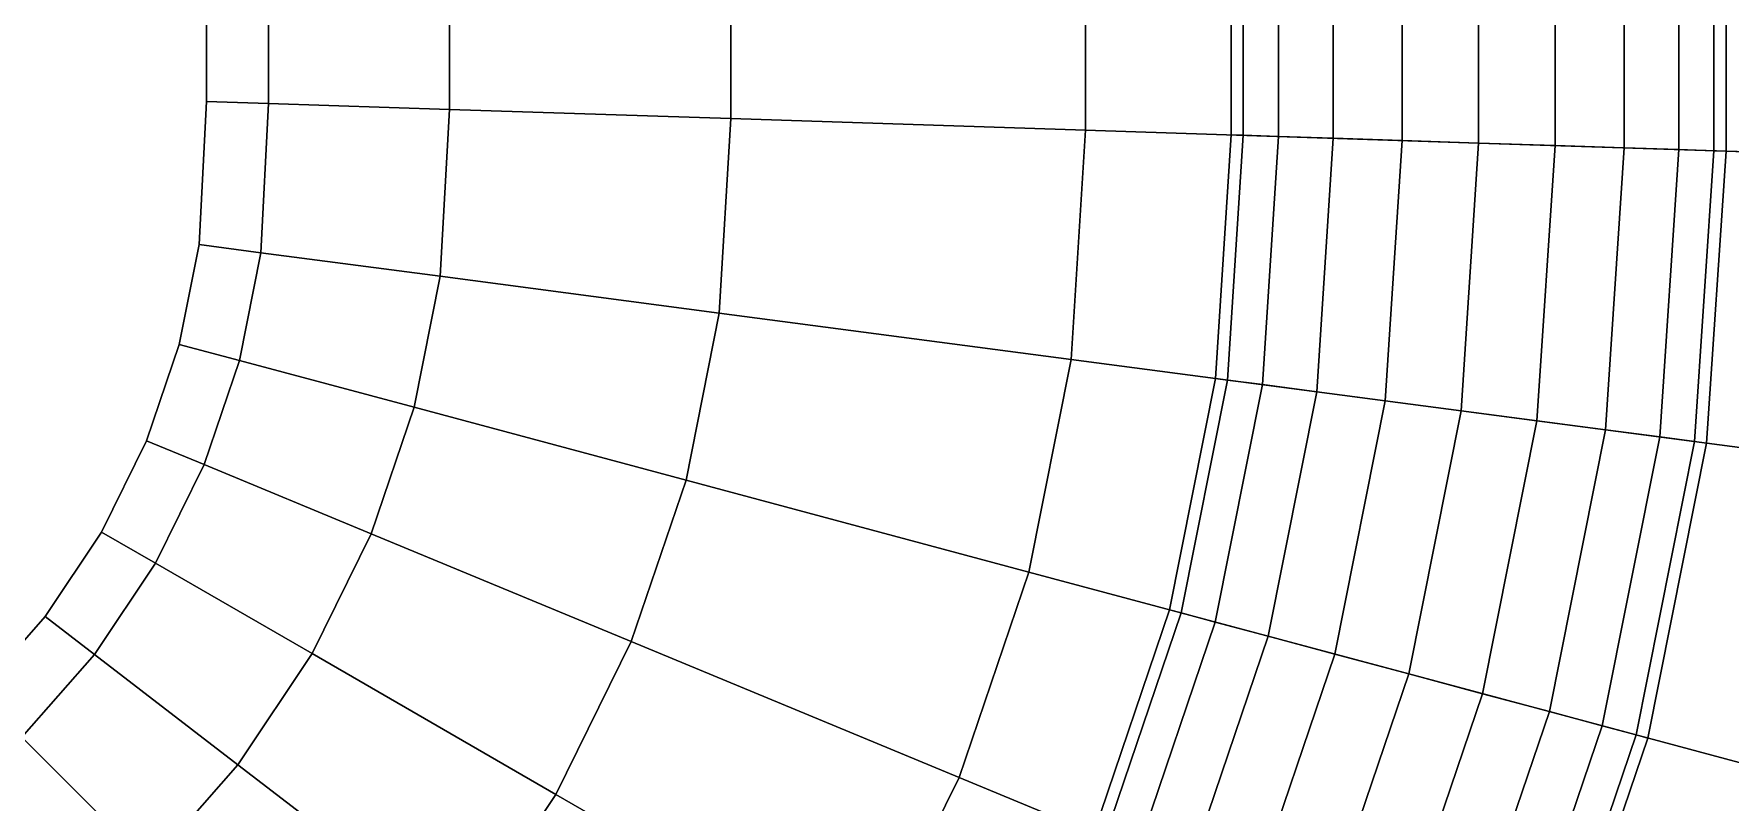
# Model space of a CAD drawing. Extents: x 91537 to 98524, y 82085 to 85415.
# Drawn here: x 93509.1 to 93674.5, y 82344.7 to 82419.6 of the extents above; entities that cross this region are included whole.
import ezdxf

# ---------------------------------------------------------------- set-up
doc = ezdxf.new("R2010")
doc.units = 0
doc.header["$LTSCALE"] = 20
for name, color, linetype in [('CENTERLINE', 7, 'CONTINUOUS'), ('INSULATION', 254, 'CONTINUOUS'), ('PIPE-SPOOL1', 5, 'CONTINUOUS')]:
    doc.layers.add(name, color=color, linetype=linetype)

msp = doc.modelspace()

# ---------------------------------------------------------------- linework, layer by layer
at = {"layer": 'CENTERLINE'}
msp.add_polyline3d([(91628, 82209, 4450), (93450, 82209, 4450), (93476.1052, 82210.711, 4450), (93501.7638, 82215.8148, 4450), (93526.5367, 82224.2241, 4450), (93550, 82235.7949, 4450), (93571.7523, 82250.3293, 4450), (93591.4214, 82267.5786, 4450), (93608.6707, 82287.2477, 4450), (93623.2051, 82309, 4450), (93634.7759, 82332.4633, 4450), (93643.1852, 82357.2362, 4450), (93648.289, 82382.8948, 4450), (93650, 82409, 4450), (93650, 84391, 4450)], dxfattribs=at)
at = {"layer": 'INSULATION'}
for points in [[(93525.9165, 82413.0621, 4450), (93531.9896, 82412.8633, 4488.3645), (93531.9896, 84394.8633, 4488.3645), (93525.9165, 84395.0621, 4450)], [(93531.9896, 82412.8633, 4411.6355), (93525.9165, 82413.0621, 4450), (93525.9165, 84395.0621, 4450), (93531.9896, 84394.8633, 4411.6355)], [(93531.9896, 82412.8633, 4488.3645), (93549.6143, 82412.2863, 4522.9735), (93549.6143, 84394.2863, 4522.9735), (93531.9896, 84394.8633, 4488.3645)], [(93549.6143, 82412.2863, 4377.0265), (93531.9896, 82412.8633, 4411.6355), (93531.9896, 84394.8633, 4411.6355), (93549.6143, 84394.2863, 4377.0265)], [(93549.6143, 82412.2863, 4522.9735), (93577.0655, 82411.3876, 4550.4395), (93577.0655, 84393.3876, 4550.4395), (93549.6143, 84394.2863, 4522.9735)], [(93577.0655, 82411.3876, 4349.5605), (93549.6143, 82412.2863, 4377.0265), (93549.6143, 84394.2863, 4377.0265), (93577.0655, 84393.3876, 4349.5605)], [(93577.0655, 82411.3876, 4550.4395), (93611.6561, 82410.2552, 4568.0737), (93611.6561, 84392.2552, 4568.0737), (93577.0655, 84393.3876, 4550.4395)], [(93611.6561, 82410.2552, 4331.9263), (93577.0655, 82411.3876, 4349.5605), (93577.0655, 84393.3876, 4349.5605), (93611.6561, 84392.2552, 4331.9263)], [(93611.6561, 82410.2552, 4568.0737), (93650, 82409, 4574.15), (93650, 84391, 4574.15), (93611.6561, 84392.2552, 4568.0737)], [(93650, 82409, 4325.85), (93611.6561, 82410.2552, 4331.9263), (93611.6561, 84392.2552, 4331.9263), (93650, 84391, 4325.85)], [(93650, 82409, 4574.15), (93688.3439, 82407.7447, 4568.0737), (93688.3439, 84389.7447, 4568.0737), (93650, 84391, 4574.15)], [(93688.3439, 82407.7447, 4331.9263), (93650, 82409, 4325.85), (93650, 84391, 4325.85), (93688.3439, 84389.7447, 4331.9263)], [(93525.2011, 82399.0996, 4450), (93531.2254, 82398.3065, 4488.3645), (93531.9896, 82412.8633, 4488.3645), (93525.9165, 82413.0621, 4450)], [(93531.2254, 82398.3065, 4411.6355), (93525.2011, 82399.0996, 4450), (93525.9165, 82413.0621, 4450), (93531.9896, 82412.8633, 4411.6355)], [(93531.2254, 82398.3065, 4488.3645), (93548.7088, 82396.0047, 4522.9735), (93549.6143, 82412.2863, 4522.9735), (93531.9896, 82412.8633, 4488.3645)], [(93548.7088, 82396.0047, 4377.0265), (93531.2254, 82398.3065, 4411.6355), (93531.9896, 82412.8633, 4411.6355), (93549.6143, 82412.2863, 4377.0265)], [(93548.7088, 82396.0047, 4522.9735), (93575.9397, 82392.4197, 4550.4395), (93577.0655, 82411.3876, 4550.4395), (93549.6143, 82412.2863, 4522.9735)], [(93575.9397, 82392.4197, 4349.5605), (93548.7088, 82396.0047, 4377.0265), (93549.6143, 82412.2863, 4377.0265), (93577.0655, 82411.3876, 4349.5605)], [(93575.9397, 82392.4197, 4550.4395), (93610.2527, 82387.9023, 4568.0737), (93611.6561, 82410.2552, 4568.0737), (93577.0655, 82411.3876, 4550.4395)], [(93610.2527, 82387.9023, 4331.9263), (93575.9397, 82392.4197, 4349.5605), (93577.0655, 82411.3876, 4349.5605), (93611.6561, 82410.2552, 4331.9263)], [(93610.2527, 82387.9023, 4568.0737), (93648.289, 82382.8948, 4574.15), (93650, 82409, 4574.15), (93611.6561, 82410.2552, 4568.0737)], [(93648.289, 82382.8948, 4325.85), (93610.2527, 82387.9023, 4331.9263), (93611.6561, 82410.2552, 4331.9263), (93650, 82409, 4325.85)], [(93648.289, 82382.8948, 4574.15), (93686.3252, 82377.8872, 4568.0737), (93688.3439, 82407.7447, 4568.0737), (93650, 82409, 4574.15)], [(93686.3252, 82377.8872, 4331.9263), (93648.289, 82382.8948, 4325.85), (93650, 82409, 4325.85), (93688.3439, 82407.7447, 4331.9263)], [(93523.2655, 82389.3686, 4450), (93529.1348, 82387.7959, 4488.3645), (93531.2254, 82398.3065, 4488.3645), (93525.2011, 82399.0996, 4450)], [(93529.1348, 82387.7959, 4411.6355), (93523.2655, 82389.3686, 4450), (93525.2011, 82399.0996, 4450), (93531.2254, 82398.3065, 4411.6355)], [(93529.1348, 82387.7959, 4488.3645), (93546.1681, 82383.2318, 4522.9735), (93548.7088, 82396.0047, 4522.9735), (93531.2254, 82398.3065, 4488.3645)], [(93546.1681, 82383.2318, 4377.0265), (93529.1348, 82387.7959, 4411.6355), (93531.2254, 82398.3065, 4411.6355), (93548.7088, 82396.0047, 4377.0265)], [(93546.1681, 82383.2318, 4522.9735), (93572.6981, 82376.1231, 4550.4395), (93575.9397, 82392.4197, 4550.4395), (93548.7088, 82396.0047, 4522.9735)], [(93572.6981, 82376.1231, 4349.5605), (93546.1681, 82383.2318, 4377.0265), (93548.7088, 82396.0047, 4377.0265), (93575.9397, 82392.4197, 4349.5605)], [(93572.6981, 82376.1231, 4550.4395), (93606.1279, 82367.1656, 4568.0737), (93610.2527, 82387.9023, 4568.0737), (93575.9397, 82392.4197, 4550.4395)], [(93606.1279, 82367.1656, 4331.9263), (93572.6981, 82376.1231, 4349.5605), (93575.9397, 82392.4197, 4349.5605), (93610.2527, 82387.9023, 4331.9263)], [(93520.0763, 82379.9735, 4450), (93525.6901, 82377.6481, 4488.3645), (93529.1348, 82387.7959, 4488.3645), (93523.2655, 82389.3686, 4450)], [(93525.6901, 82377.6481, 4411.6355), (93520.0763, 82379.9735, 4450), (93523.2655, 82389.3686, 4450), (93529.1348, 82387.7959, 4411.6355)], [(93525.6901, 82377.6481, 4488.3645), (93541.9819, 82370.8998, 4522.9735), (93546.1681, 82383.2318, 4522.9735), (93529.1348, 82387.7959, 4488.3645)], [(93541.9819, 82370.8998, 4377.0265), (93525.6901, 82377.6481, 4411.6355), (93529.1348, 82387.7959, 4411.6355), (93546.1681, 82383.2318, 4377.0265)], [(93606.1279, 82367.1656, 4568.0737), (93643.1852, 82357.2362, 4574.15), (93648.289, 82382.8948, 4574.15), (93610.2527, 82387.9023, 4568.0737)], [(93643.1852, 82357.2362, 4325.85), (93606.1279, 82367.1656, 4331.9263), (93610.2527, 82387.9023, 4331.9263), (93648.289, 82382.8948, 4325.85)], [(93541.9819, 82370.8998, 4522.9735), (93567.3571, 82360.3891, 4550.4395), (93572.6981, 82376.1231, 4550.4395), (93546.1681, 82383.2318, 4522.9735)], [(93567.3571, 82360.3891, 4349.5605), (93541.9819, 82370.8998, 4377.0265), (93546.1681, 82383.2318, 4377.0265), (93572.6981, 82376.1231, 4349.5605)], [(93643.1852, 82357.2362, 4574.15), (93680.2424, 82347.3067, 4568.0737), (93686.3252, 82377.8872, 4568.0737), (93648.289, 82382.8948, 4574.15)], [(93680.2424, 82347.3067, 4331.9263), (93643.1852, 82357.2362, 4325.85), (93648.289, 82382.8948, 4325.85), (93686.3252, 82377.8872, 4331.9263)], [(93515.688, 82371.075, 4450), (93520.9503, 82368.0368, 4488.3645), (93525.6901, 82377.6481, 4488.3645), (93520.0763, 82379.9735, 4450)], [(93520.9503, 82368.0368, 4411.6355), (93515.688, 82371.075, 4450), (93520.0763, 82379.9735, 4450), (93525.6901, 82377.6481, 4411.6355)], [(93520.9503, 82368.0368, 4488.3645), (93536.222, 82359.2197, 4522.9735), (93541.9819, 82370.8998, 4522.9735), (93525.6901, 82377.6481, 4488.3645)], [(93536.222, 82359.2197, 4377.0265), (93520.9503, 82368.0368, 4411.6355), (93525.6901, 82377.6481, 4411.6355), (93541.9819, 82370.8998, 4377.0265)], [(93567.3571, 82360.3891, 4550.4395), (93599.3318, 82347.1448, 4568.0737), (93606.1279, 82367.1656, 4568.0737), (93572.6981, 82376.1231, 4550.4395)], [(93599.3318, 82347.1448, 4331.9263), (93567.3571, 82360.3891, 4349.5605), (93572.6981, 82376.1231, 4349.5605), (93606.1279, 82367.1656, 4331.9263)], [(93510.1759, 82362.8254, 4450), (93514.9965, 82359.1264, 4488.3645), (93520.9503, 82368.0368, 4488.3645), (93515.688, 82371.075, 4450)], [(93514.9965, 82359.1264, 4411.6355), (93510.1759, 82362.8254, 4450), (93515.688, 82371.075, 4450), (93520.9503, 82368.0368, 4411.6355)], [(93536.222, 82359.2197, 4522.9735), (93560.0081, 82345.4868, 4550.4395), (93567.3571, 82360.3891, 4550.4395), (93541.9819, 82370.8998, 4522.9735)], [(93560.0081, 82345.4868, 4349.5605), (93536.222, 82359.2197, 4377.0265), (93541.9819, 82370.8998, 4377.0265), (93567.3571, 82360.3891, 4349.5605)], [(93514.9965, 82359.1264, 4488.3645), (93528.9867, 82348.3914, 4522.9735), (93536.222, 82359.2197, 4522.9735), (93520.9503, 82368.0368, 4488.3645)], [(93528.9867, 82348.3914, 4377.0265), (93514.9965, 82359.1264, 4411.6355), (93520.9503, 82368.0368, 4411.6355), (93536.222, 82359.2197, 4377.0265)], [(93599.3318, 82347.1448, 4568.0737), (93634.7759, 82332.4633, 4574.15), (93643.1852, 82357.2362, 4574.15), (93606.1279, 82367.1656, 4568.0737)], [(93634.7759, 82332.4633, 4325.85), (93599.3318, 82347.1448, 4331.9263), (93606.1279, 82367.1656, 4331.9263), (93643.1852, 82357.2362, 4325.85)], [(93503.634, 82355.366, 4450), (93507.9307, 82351.0693, 4488.3645), (93514.9965, 82359.1264, 4488.3645), (93510.1759, 82362.8254, 4450)], [(93507.9307, 82351.0693, 4411.6355), (93503.634, 82355.366, 4450), (93510.1759, 82362.8254, 4450), (93514.9965, 82359.1264, 4411.6355)], [(93507.9307, 82351.0693, 4488.3645), (93520.3999, 82338.6001, 4522.9735), (93528.9867, 82348.3914, 4522.9735), (93514.9965, 82359.1264, 4488.3645)], [(93520.3999, 82338.6001, 4377.0265), (93507.9307, 82351.0693, 4411.6355), (93514.9965, 82359.1264, 4411.6355), (93528.9867, 82348.3914, 4377.0265)], [(93528.9867, 82348.3914, 4522.9735), (93550.7769, 82331.6712, 4550.4395), (93560.0081, 82345.4868, 4550.4395), (93536.222, 82359.2197, 4522.9735)], [(93550.7769, 82331.6712, 4349.5605), (93528.9867, 82348.3914, 4377.0265), (93536.222, 82359.2197, 4377.0265), (93560.0081, 82345.4868, 4349.5605)], [(93560.0081, 82345.4868, 4550.4395), (93589.9805, 82328.1822, 4568.0737), (93599.3318, 82347.1448, 4568.0737), (93567.3571, 82360.3891, 4550.4395)], [(93589.9805, 82328.1822, 4331.9263), (93560.0081, 82345.4868, 4349.5605), (93567.3571, 82360.3891, 4349.5605), (93599.3318, 82347.1448, 4331.9263)], [(93634.7759, 82332.4633, 4574.15), (93670.22, 82317.7819, 4568.0737), (93680.2424, 82347.3067, 4568.0737), (93643.1852, 82357.2362, 4574.15)], [(93670.22, 82317.7819, 4331.9263), (93634.7759, 82332.4633, 4325.85), (93643.1852, 82357.2362, 4325.85), (93680.2424, 82347.3067, 4331.9263)], [(93499.8736, 82344.0035, 4488.3645), (93510.6086, 82330.0133, 4522.9735), (93520.3999, 82338.6001, 4522.9735), (93507.9307, 82351.0693, 4488.3645)], [(93510.6086, 82330.0133, 4377.0265), (93499.8736, 82344.0035, 4411.6355), (93507.9307, 82351.0693, 4411.6355), (93520.3999, 82338.6001, 4377.0265)], [(93520.3999, 82338.6001, 4522.9735), (93539.8213, 82319.1787, 4550.4395), (93550.7769, 82331.6712, 4550.4395), (93528.9867, 82348.3914, 4522.9735)], [(93539.8213, 82319.1787, 4349.5605), (93520.3999, 82338.6001, 4377.0265), (93528.9867, 82348.3914, 4377.0265), (93550.7769, 82331.6712, 4349.5605)], [(93589.9805, 82328.1822, 4568.0737), (93623.2051, 82309, 4574.15), (93634.7759, 82332.4633, 4574.15), (93599.3318, 82347.1448, 4568.0737)], [(93623.2051, 82309, 4325.85), (93589.9805, 82328.1822, 4331.9263), (93599.3318, 82347.1448, 4331.9263), (93634.7759, 82332.4633, 4325.85)], [(93670.22, 82317.7819, 4568.0737), (93702.1947, 82304.5375, 4550.4395), (93713.6722, 82338.3492, 4550.4395), (93680.2424, 82347.3067, 4568.0737)], [(93702.1947, 82304.5375, 4349.5605), (93670.22, 82317.7819, 4331.9263), (93680.2424, 82347.3067, 4331.9263), (93713.6722, 82338.3492, 4349.5605)], [(93550.7769, 82331.6712, 4550.4395), (93578.2341, 82310.6025, 4568.0737), (93589.9805, 82328.1822, 4568.0737), (93560.0081, 82345.4868, 4550.4395)], [(93578.2341, 82310.6025, 4331.9263), (93550.7769, 82331.6712, 4349.5605), (93560.0081, 82345.4868, 4349.5605), (93589.9805, 82328.1822, 4331.9263)]]:
    msp.add_3dface(points, dxfattribs=at)
at = {"layer": 'PIPE-SPOOL1'}
for points in [[(93625.8629, 82409.7902, 4450), (93627.0443, 82409.7515, 4457.4628), (93627.0443, 84391.7515, 4457.4628), (93625.8629, 84391.7902, 4450)], [(93627.0443, 82409.7515, 4442.5372), (93625.8629, 82409.7902, 4450), (93625.8629, 84391.7902, 4450), (93627.0443, 84391.7515, 4442.5372)], [(93627.0443, 82409.7515, 4457.4628), (93630.4727, 82409.6393, 4464.195), (93630.4727, 84391.6393, 4464.195), (93627.0443, 84391.7515, 4457.4628)], [(93630.4727, 82409.6393, 4435.805), (93627.0443, 82409.7515, 4442.5372), (93627.0443, 84391.7515, 4442.5372), (93630.4727, 84391.6393, 4435.805)], [(93630.4727, 82409.6393, 4464.195), (93635.8126, 82409.4644, 4469.5378), (93635.8126, 84391.4644, 4469.5378), (93630.4727, 84391.6393, 4464.195)], [(93635.8126, 82409.4644, 4430.4622), (93630.4727, 82409.6393, 4435.805), (93630.4727, 84391.6393, 4435.805), (93635.8126, 84391.4644, 4430.4622)], [(93635.8126, 82409.4644, 4469.5378), (93642.5412, 82409.2442, 4472.968), (93642.5412, 84391.2442, 4472.968), (93635.8126, 84391.4644, 4469.5378)], [(93642.5412, 82409.2442, 4427.032), (93635.8126, 82409.4644, 4430.4622), (93635.8126, 84391.4644, 4430.4622), (93642.5412, 84391.2442, 4427.032)], [(93642.5412, 82409.2442, 4472.968), (93650, 82409, 4474.15), (93650, 84391, 4474.15), (93642.5412, 84391.2442, 4472.968)], [(93650, 82409, 4425.85), (93642.5412, 82409.2442, 4427.032), (93642.5412, 84391.2442, 4427.032), (93650, 84391, 4425.85)], [(93650, 82409, 4474.15), (93657.4588, 82408.7558, 4472.968), (93657.4588, 84390.7558, 4472.968), (93650, 84391, 4474.15)], [(93657.4588, 82408.7558, 4427.032), (93650, 82409, 4425.85), (93650, 84391, 4425.85), (93657.4588, 84390.7558, 4427.032)], [(93657.4588, 82408.7558, 4472.968), (93664.1874, 82408.5356, 4469.5378), (93664.1874, 84390.5356, 4469.5378), (93657.4588, 84390.7558, 4472.968)], [(93664.1874, 82408.5356, 4430.4622), (93657.4588, 82408.7558, 4427.032), (93657.4588, 84390.7558, 4427.032), (93664.1874, 84390.5356, 4430.4622)], [(93664.1874, 82408.5356, 4469.5378), (93669.5273, 82408.3607, 4464.195), (93669.5273, 84390.3607, 4464.195), (93664.1874, 84390.5356, 4469.5378)], [(93669.5273, 82408.3607, 4435.805), (93664.1874, 82408.5356, 4430.4622), (93664.1874, 84390.5356, 4430.4622), (93669.5273, 84390.3607, 4435.805)], [(93669.5273, 82408.3607, 4464.195), (93672.9557, 82408.2485, 4457.4628), (93672.9557, 84390.2485, 4457.4628), (93669.5273, 84390.3607, 4464.195)], [(93672.9557, 82408.2485, 4442.5372), (93669.5273, 82408.3607, 4435.805), (93669.5273, 84390.3607, 4435.805), (93672.9557, 84390.2485, 4442.5372)], [(93672.9557, 82408.2485, 4457.4628), (93674.1371, 82408.2098, 4450), (93674.1371, 84390.2098, 4450), (93672.9557, 84390.2485, 4457.4628)], [(93674.1371, 82408.2098, 4450), (93672.9557, 82408.2485, 4442.5372), (93672.9557, 84390.2485, 4442.5372), (93674.1371, 84390.2098, 4450)], [(93624.3456, 82386.047, 4450), (93625.5175, 82385.8927, 4457.4628), (93627.0443, 82409.7515, 4457.4628), (93625.8629, 82409.7902, 4450)], [(93625.5175, 82385.8927, 4442.5372), (93624.3456, 82386.047, 4450), (93625.8629, 82409.7902, 4450), (93627.0443, 82409.7515, 4442.5372)], [(93625.5175, 82385.8927, 4457.4628), (93628.9184, 82385.445, 4464.195), (93630.4727, 82409.6393, 4464.195), (93627.0443, 82409.7515, 4457.4628)], [(93628.9184, 82385.445, 4435.805), (93625.5175, 82385.8927, 4442.5372), (93627.0443, 82409.7515, 4442.5372), (93630.4727, 82409.6393, 4435.805)], [(93628.9184, 82385.445, 4464.195), (93634.2154, 82384.7476, 4469.5378), (93635.8126, 82409.4644, 4469.5378), (93630.4727, 82409.6393, 4464.195)], [(93634.2154, 82384.7476, 4430.4622), (93628.9184, 82385.445, 4435.805), (93630.4727, 82409.6393, 4435.805), (93635.8126, 82409.4644, 4430.4622)], [(93634.2154, 82384.7476, 4469.5378), (93640.8901, 82383.8688, 4472.968), (93642.5412, 82409.2442, 4472.968), (93635.8126, 82409.4644, 4469.5378)], [(93640.8901, 82383.8688, 4427.032), (93634.2154, 82384.7476, 4430.4622), (93635.8126, 82409.4644, 4430.4622), (93642.5412, 82409.2442, 4427.032)], [(93640.8901, 82383.8688, 4472.968), (93648.289, 82382.8948, 4474.15), (93650, 82409, 4474.15), (93642.5412, 82409.2442, 4472.968)], [(93648.289, 82382.8948, 4425.85), (93640.8901, 82383.8688, 4427.032), (93642.5412, 82409.2442, 4427.032), (93650, 82409, 4425.85)], [(93648.289, 82382.8948, 4474.15), (93655.6879, 82381.9207, 4472.968), (93657.4588, 82408.7558, 4472.968), (93650, 82409, 4474.15)], [(93655.6879, 82381.9207, 4427.032), (93648.289, 82382.8948, 4425.85), (93650, 82409, 4425.85), (93657.4588, 82408.7558, 4427.032)], [(93655.6879, 82381.9207, 4472.968), (93662.3625, 82381.0419, 4469.5378), (93664.1874, 82408.5356, 4469.5378), (93657.4588, 82408.7558, 4472.968)], [(93662.3625, 82381.0419, 4430.4622), (93655.6879, 82381.9207, 4427.032), (93657.4588, 82408.7558, 4427.032), (93664.1874, 82408.5356, 4430.4622)], [(93662.3625, 82381.0419, 4469.5378), (93667.6596, 82380.3446, 4464.195), (93669.5273, 82408.3607, 4464.195), (93664.1874, 82408.5356, 4469.5378)], [(93667.6596, 82380.3446, 4435.805), (93662.3625, 82381.0419, 4430.4622), (93664.1874, 82408.5356, 4430.4622), (93669.5273, 82408.3607, 4435.805)], [(93667.6596, 82380.3446, 4464.195), (93671.0605, 82379.8968, 4457.4628), (93672.9557, 82408.2485, 4457.4628), (93669.5273, 82408.3607, 4464.195)], [(93671.0605, 82379.8968, 4442.5372), (93667.6596, 82380.3446, 4435.805), (93669.5273, 82408.3607, 4435.805), (93672.9557, 82408.2485, 4442.5372)], [(93671.0605, 82379.8968, 4457.4628), (93672.2324, 82379.7426, 4450), (93674.1371, 82408.2098, 4450), (93672.9557, 82408.2485, 4457.4628)], [(93672.2324, 82379.7426, 4450), (93671.0605, 82379.8968, 4442.5372), (93672.9557, 82408.2485, 4442.5372), (93674.1371, 82408.2098, 4450)], [(93619.8581, 82363.4867, 4450), (93620.9998, 82363.1808, 4457.4628), (93625.5175, 82385.8927, 4457.4628), (93624.3456, 82386.047, 4450)], [(93620.9998, 82363.1808, 4442.5372), (93619.8581, 82363.4867, 4450), (93624.3456, 82386.047, 4450), (93625.5175, 82385.8927, 4442.5372)], [(93620.9998, 82363.1808, 4457.4628), (93624.3131, 82362.2929, 4464.195), (93628.9184, 82385.445, 4464.195), (93625.5175, 82385.8927, 4457.4628)], [(93624.3131, 82362.2929, 4435.805), (93620.9998, 82363.1808, 4442.5372), (93625.5175, 82385.8927, 4442.5372), (93628.9184, 82385.445, 4435.805)], [(93624.3131, 82362.2929, 4464.195), (93629.4738, 82360.9101, 4469.5378), (93634.2154, 82384.7476, 4469.5378), (93628.9184, 82385.445, 4464.195)], [(93629.4738, 82360.9101, 4430.4622), (93624.3131, 82362.2929, 4435.805), (93628.9184, 82385.445, 4435.805), (93634.2154, 82384.7476, 4430.4622)], [(93629.4738, 82360.9101, 4469.5378), (93635.9767, 82359.1677, 4472.968), (93640.8901, 82383.8688, 4472.968), (93634.2154, 82384.7476, 4469.5378)], [(93635.9767, 82359.1677, 4427.032), (93629.4738, 82360.9101, 4430.4622), (93634.2154, 82384.7476, 4430.4622), (93640.8901, 82383.8688, 4427.032)], [(93635.9767, 82359.1677, 4472.968), (93643.1852, 82357.2362, 4474.15), (93648.289, 82382.8948, 4474.15), (93640.8901, 82383.8688, 4472.968)], [(93643.1852, 82357.2362, 4425.85), (93635.9767, 82359.1677, 4427.032), (93640.8901, 82383.8688, 4427.032), (93648.289, 82382.8948, 4425.85)], [(93643.1852, 82357.2362, 4474.15), (93650.3936, 82355.3047, 4472.968), (93655.6879, 82381.9207, 4472.968), (93648.289, 82382.8948, 4474.15)], [(93650.3936, 82355.3047, 4427.032), (93643.1852, 82357.2362, 4425.85), (93648.289, 82382.8948, 4425.85), (93655.6879, 82381.9207, 4427.032)], [(93650.3936, 82355.3047, 4472.968), (93656.8965, 82353.5623, 4469.5378), (93662.3625, 82381.0419, 4469.5378), (93655.6879, 82381.9207, 4472.968)], [(93656.8965, 82353.5623, 4430.4622), (93650.3936, 82355.3047, 4427.032), (93655.6879, 82381.9207, 4427.032), (93662.3625, 82381.0419, 4430.4622)], [(93656.8965, 82353.5623, 4469.5378), (93662.0572, 82352.1794, 4464.195), (93667.6596, 82380.3446, 4464.195), (93662.3625, 82381.0419, 4469.5378)], [(93662.0572, 82352.1794, 4435.805), (93656.8965, 82353.5623, 4430.4622), (93662.3625, 82381.0419, 4430.4622), (93667.6596, 82380.3446, 4435.805)], [(93662.0572, 82352.1794, 4464.195), (93665.3706, 82351.2916, 4457.4628), (93671.0605, 82379.8968, 4457.4628), (93667.6596, 82380.3446, 4464.195)], [(93665.3706, 82351.2916, 4442.5372), (93662.0572, 82352.1794, 4435.805), (93667.6596, 82380.3446, 4435.805), (93671.0605, 82379.8968, 4442.5372)], [(93665.3706, 82351.2916, 4457.4628), (93666.5123, 82350.9857, 4450), (93672.2324, 82379.7426, 4450), (93671.0605, 82379.8968, 4457.4628)], [(93666.5123, 82350.9857, 4450), (93665.3706, 82351.2916, 4442.5372), (93671.0605, 82379.8968, 4442.5372), (93672.2324, 82379.7426, 4450)], [(93612.4642, 82341.7051, 4450), (93613.5562, 82341.2528, 4457.4628), (93620.9998, 82363.1808, 4457.4628), (93619.8581, 82363.4867, 4450)], [(93613.5562, 82341.2528, 4442.5372), (93612.4642, 82341.7051, 4450), (93619.8581, 82363.4867, 4450), (93620.9998, 82363.1808, 4442.5372)], [(93613.5562, 82341.2528, 4457.4628), (93616.7254, 82339.9401, 4464.195), (93624.3131, 82362.2929, 4464.195), (93620.9998, 82363.1808, 4457.4628)], [(93616.7254, 82339.9401, 4435.805), (93613.5562, 82341.2528, 4442.5372), (93620.9998, 82363.1808, 4442.5372), (93624.3131, 82362.2929, 4435.805)], [(93616.7254, 82339.9401, 4464.195), (93621.6614, 82337.8955, 4469.5378), (93629.4738, 82360.9101, 4469.5378), (93624.3131, 82362.2929, 4464.195)], [(93621.6614, 82337.8955, 4430.4622), (93616.7254, 82339.9401, 4435.805), (93624.3131, 82362.2929, 4435.805), (93629.4738, 82360.9101, 4430.4622)], [(93621.6614, 82337.8955, 4469.5378), (93627.8812, 82335.3192, 4472.968), (93635.9767, 82359.1677, 4472.968), (93629.4738, 82360.9101, 4469.5378)], [(93627.8812, 82335.3192, 4427.032), (93621.6614, 82337.8955, 4430.4622), (93629.4738, 82360.9101, 4430.4622), (93635.9767, 82359.1677, 4427.032)], [(93627.8812, 82335.3192, 4472.968), (93634.7759, 82332.4633, 4474.15), (93643.1852, 82357.2362, 4474.15), (93635.9767, 82359.1677, 4472.968)], [(93634.7759, 82332.4633, 4425.85), (93627.8812, 82335.3192, 4427.032), (93635.9767, 82359.1677, 4427.032), (93643.1852, 82357.2362, 4425.85)], [(93634.7759, 82332.4633, 4474.15), (93641.6706, 82329.6074, 4472.968), (93650.3936, 82355.3047, 4472.968), (93643.1852, 82357.2362, 4474.15)], [(93641.6706, 82329.6074, 4427.032), (93634.7759, 82332.4633, 4425.85), (93643.1852, 82357.2362, 4425.85), (93650.3936, 82355.3047, 4427.032)], [(93641.6706, 82329.6074, 4472.968), (93647.8904, 82327.0311, 4469.5378), (93656.8965, 82353.5623, 4469.5378), (93650.3936, 82355.3047, 4472.968)], [(93647.8904, 82327.0311, 4430.4622), (93641.6706, 82329.6074, 4427.032), (93650.3936, 82355.3047, 4427.032), (93656.8965, 82353.5623, 4430.4622)], [(93647.8904, 82327.0311, 4469.5378), (93652.8264, 82324.9865, 4464.195), (93662.0572, 82352.1794, 4464.195), (93656.8965, 82353.5623, 4469.5378)], [(93652.8264, 82324.9865, 4435.805), (93647.8904, 82327.0311, 4430.4622), (93656.8965, 82353.5623, 4430.4622), (93662.0572, 82352.1794, 4435.805)], [(93652.8264, 82324.9865, 4464.195), (93655.9956, 82323.6738, 4457.4628), (93665.3706, 82351.2916, 4457.4628), (93662.0572, 82352.1794, 4464.195)], [(93655.9956, 82323.6738, 4442.5372), (93652.8264, 82324.9865, 4435.805), (93662.0572, 82352.1794, 4435.805), (93665.3706, 82351.2916, 4442.5372)], [(93655.9956, 82323.6738, 4457.4628), (93657.0876, 82323.2215, 4450), (93666.5123, 82350.9857, 4450), (93665.3706, 82351.2916, 4457.4628)], [(93657.0876, 82323.2215, 4450), (93655.9956, 82323.6738, 4442.5372), (93665.3706, 82351.2916, 4442.5372), (93666.5123, 82350.9857, 4450)]]:
    msp.add_3dface(points, dxfattribs=at)

doc.saveas('drawing.dxf')
